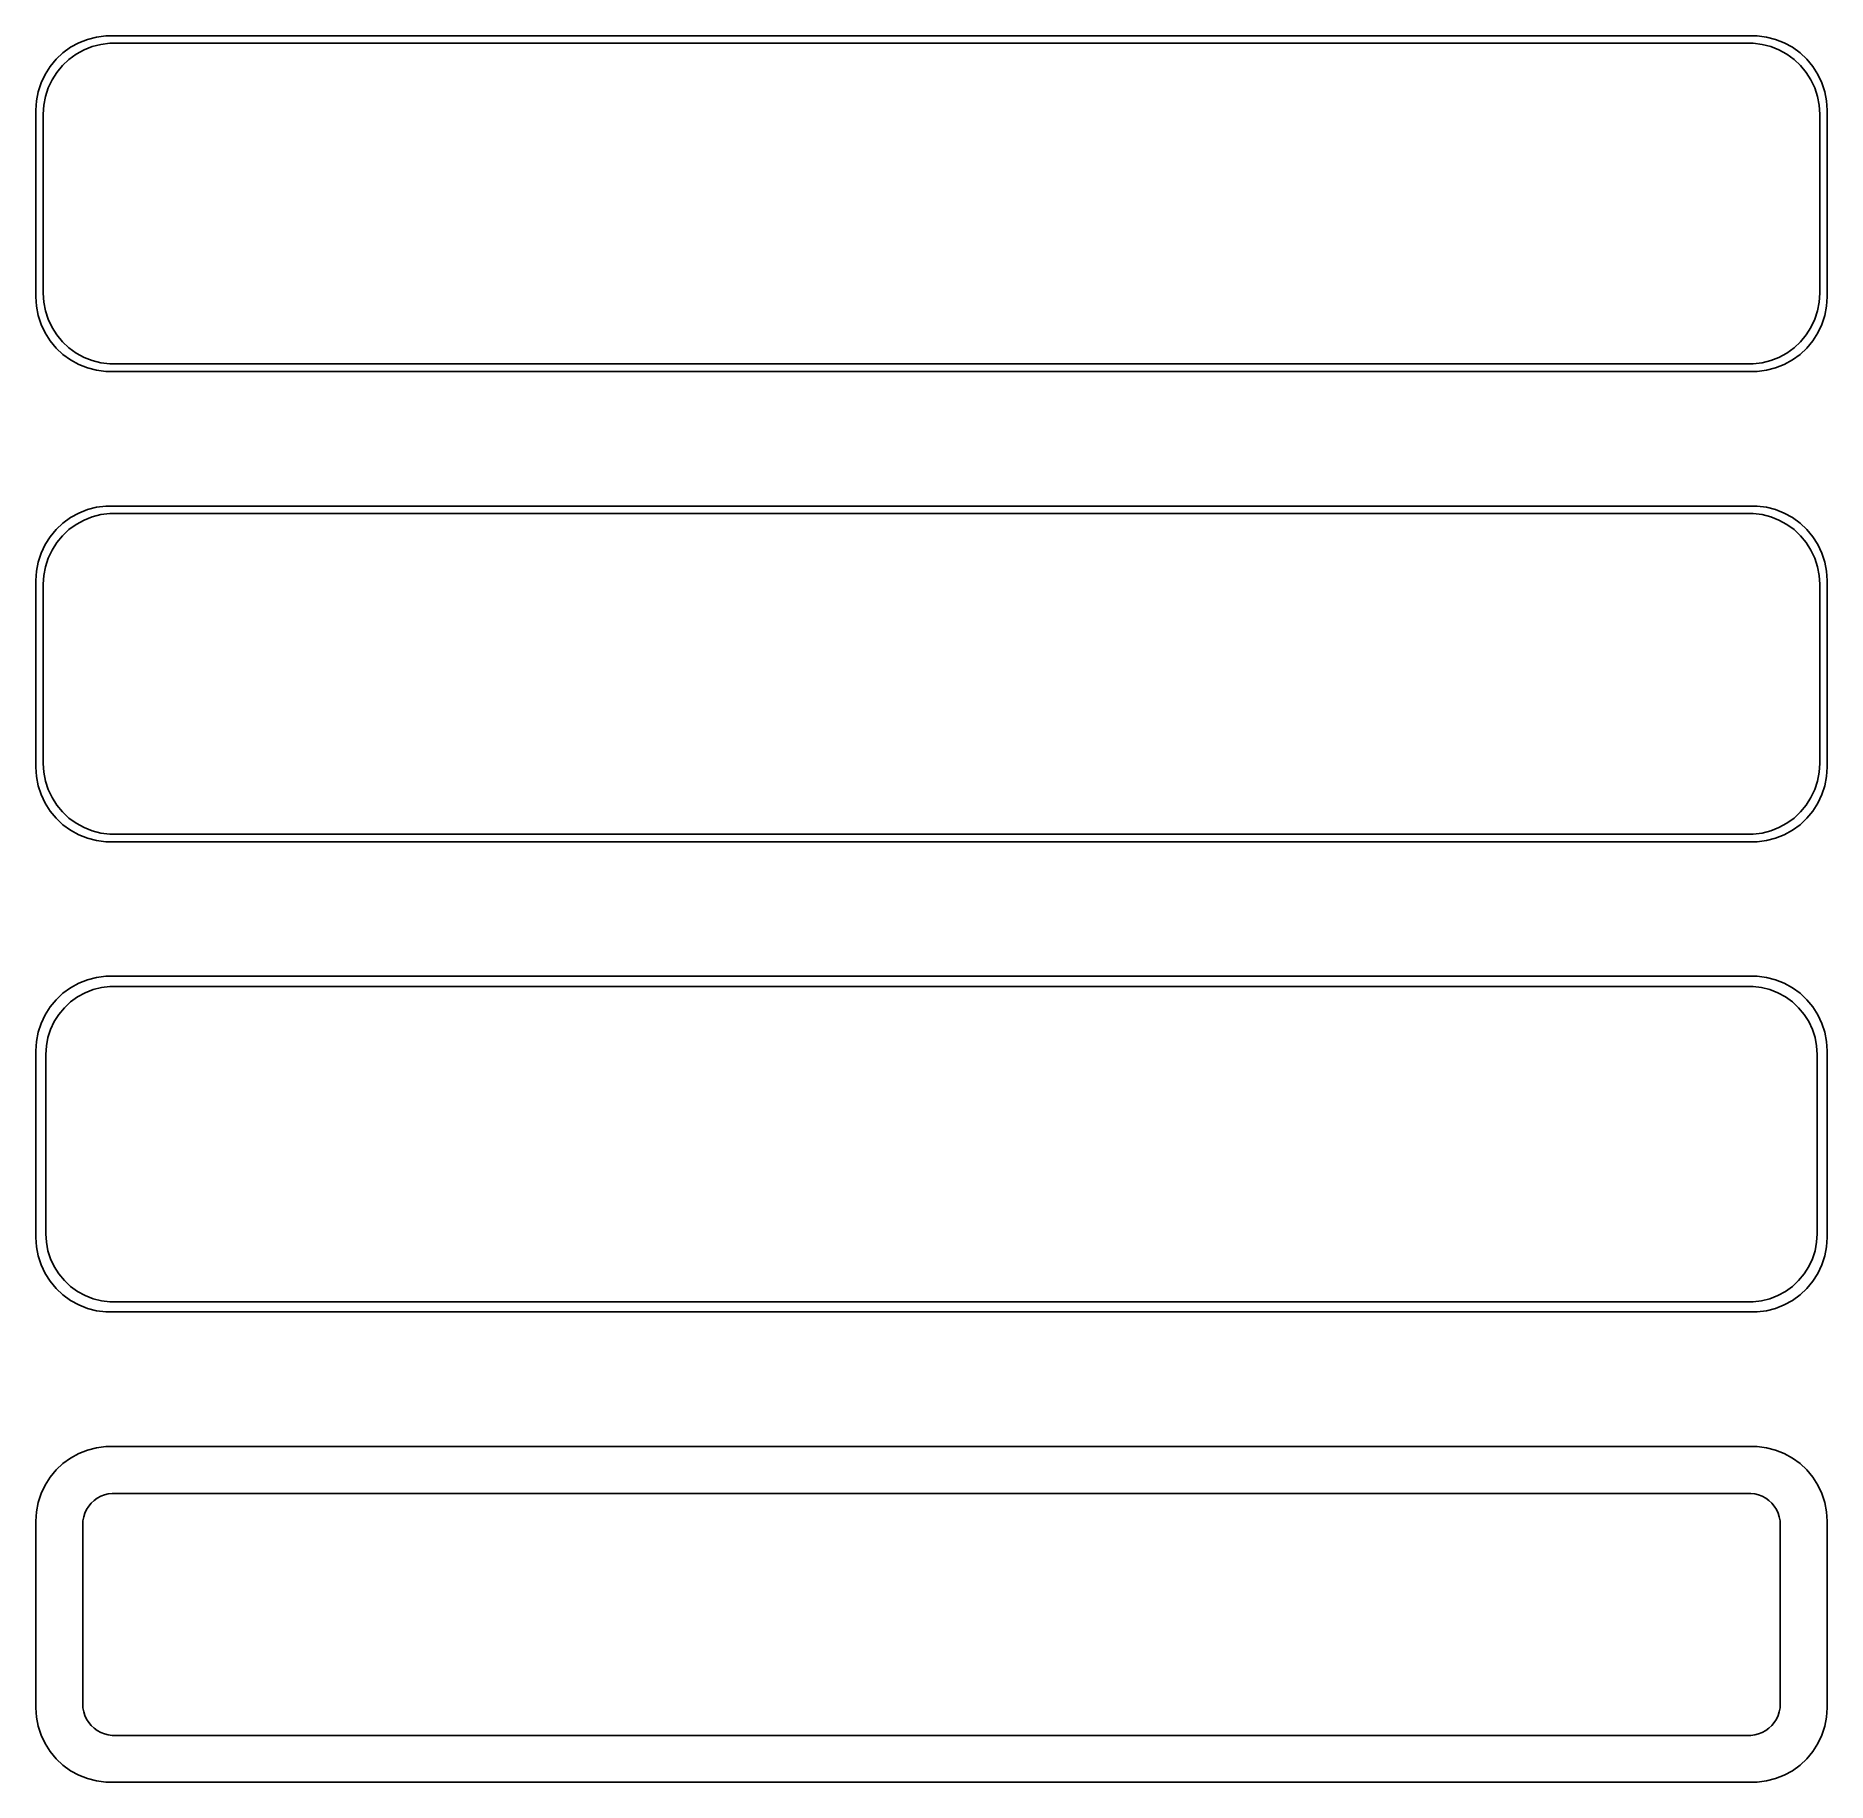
# Model space of a CAD drawing. Header units: metres. Extents: x -60 to 60, y 115 to 232.
import ezdxf

# ---------------------------------------------------------------- set-up
doc = ezdxf.new("R2010")
doc.units = ezdxf.units.M

msp = doc.modelspace()

# ---------------------------------------------------------------- linework, layer by layer
for p, q in [((-55.9369, 231.661), (-56.5451, 231.505)), ((-55.3139, 231.74), (-55.9369, 231.661)), ((55.3139, 231.74), (-55.3139, 231.74)), ((55.9369, 231.661), (55.3139, 231.74)), ((56.5451, 231.505), (55.9369, 231.661)), ((-58.1871, 230.603), (-58.6448, 230.173)), ((-57.6791, 230.972), (-58.1871, 230.603)), ((-57.7778, 230.16), (-57.2952, 230.511)), ((-57.1289, 231.274), (-57.6791, 230.972)), ((-57.2952, 230.511), (-56.7724, 230.798)), ((-56.5451, 231.505), (-57.1289, 231.274)), ((-56.7724, 230.798), (-56.2178, 231.018)), ((-56.2178, 231.018), (-55.6401, 231.166)), ((-55.6401, 231.166), (-55.0482, 231.241)), ((-55.0482, 231.241), (55.0482, 231.241)), ((55.0482, 231.241), (55.6401, 231.166)), ((55.6401, 231.166), (56.2178, 231.018)), ((56.2178, 231.018), (56.7724, 230.798)), ((57.1289, 231.274), (56.5451, 231.505)), ((56.7724, 230.798), (57.2952, 230.511)), ((57.6791, 230.972), (57.1289, 231.274)), ((57.2952, 230.511), (57.7778, 230.16)), ((58.1871, 230.603), (57.6791, 230.972)), ((58.6448, 230.173), (58.1871, 230.603)), ((-59.0451, 229.689), (-59.3815, 229.159)), ((-58.6448, 230.173), (-59.0451, 229.689)), ((-58.9124, 228.788), (-58.5928, 229.292)), ((-58.5928, 229.292), (-58.2126, 229.752)), ((-58.2126, 229.752), (-57.7778, 230.16)), ((57.7778, 230.16), (58.2126, 229.752)), ((58.2126, 229.752), (58.5928, 229.292)), ((58.5928, 229.292), (58.9124, 228.788)), ((59.0451, 229.689), (58.6448, 230.173)), ((59.3815, 229.159), (59.0451, 229.689)), ((-59.6489, 228.591), (-59.8429, 227.993)), ((-59.3815, 229.159), (-59.6489, 228.591)), ((-59.3508, 227.681), (-59.1664, 228.249)), ((-59.1664, 228.249), (-58.9124, 228.788)), ((58.9124, 228.788), (59.1664, 228.249)), ((59.1664, 228.249), (59.3508, 227.681)), ((59.6489, 228.591), (59.3815, 229.159)), ((59.8429, 227.993), (59.6489, 228.591)), ((-59.9606, 227.377), (-60, 226.75)), ((-59.8429, 227.993), (-59.9606, 227.377)), ((-59.5, 226.5), (-59.4625, 227.095)), ((-59.4625, 227.095), (-59.3508, 227.681)), ((59.3508, 227.681), (59.4625, 227.095)), ((59.4625, 227.095), (59.5, 226.5)), ((59.9606, 227.377), (59.8429, 227.993)), ((60, 226.75), (59.9606, 227.377)), ((-60, 226.75), (-60, 214.25)), ((-59.5, 214.5), (-59.5, 226.5)), ((59.5, 226.5), (59.5, 214.5)), ((60, 214.25), (60, 226.75)), ((-60, 214.25), (-59.9606, 213.623)), ((-59.9606, 213.623), (-59.8429, 213.007)), ((-59.4625, 213.905), (-59.5, 214.5)), ((-59.3508, 213.319), (-59.4625, 213.905)), ((59.4625, 213.905), (59.3508, 213.319)), ((59.5, 214.5), (59.4625, 213.905)), ((59.8429, 213.007), (59.9606, 213.623)), ((59.9606, 213.623), (60, 214.25)), ((-59.8429, 213.007), (-59.6489, 212.409)), ((-59.6489, 212.409), (-59.3815, 211.841)), ((-59.1664, 212.751), (-59.3508, 213.319)), ((-58.9124, 212.212), (-59.1664, 212.751)), ((59.1664, 212.751), (58.9124, 212.212)), ((59.3508, 213.319), (59.1664, 212.751)), ((59.3815, 211.841), (59.6489, 212.409)), ((59.6489, 212.409), (59.8429, 213.007)), ((-59.3815, 211.841), (-59.0451, 211.311)), ((-59.0451, 211.311), (-58.6448, 210.827)), ((-58.5928, 211.708), (-58.9124, 212.212)), ((-58.2126, 211.248), (-58.5928, 211.708)), ((-57.7778, 210.84), (-58.2126, 211.248)), ((58.2126, 211.248), (57.7778, 210.84)), ((58.5928, 211.708), (58.2126, 211.248)), ((58.9124, 212.212), (58.5928, 211.708)), ((58.6448, 210.827), (59.0451, 211.311)), ((59.0451, 211.311), (59.3815, 211.841)), ((-58.6448, 210.827), (-58.1871, 210.397)), ((-58.1871, 210.397), (-57.6791, 210.028)), ((-57.2952, 210.489), (-57.7778, 210.84)), ((-57.6791, 210.028), (-57.1289, 209.726)), ((-56.7724, 210.202), (-57.2952, 210.489)), ((-56.2178, 209.982), (-56.7724, 210.202)), ((56.7724, 210.202), (56.2178, 209.982)), ((57.2952, 210.489), (56.7724, 210.202)), ((57.1289, 209.726), (57.6791, 210.028)), ((57.7778, 210.84), (57.2952, 210.489)), ((57.6791, 210.028), (58.1871, 210.397)), ((58.1871, 210.397), (58.6448, 210.827)), ((-57.1289, 209.726), (-56.5451, 209.495)), ((-56.5451, 209.495), (-55.9369, 209.339)), ((-55.6401, 209.834), (-56.2178, 209.982)), ((-55.9369, 209.339), (-55.3139, 209.26)), ((-55.0482, 209.759), (-55.6401, 209.834)), ((-55.3139, 209.26), (55.3139, 209.26)), ((55.0482, 209.759), (-55.0482, 209.759)), ((55.6401, 209.834), (55.0482, 209.759)), ((55.3139, 209.26), (55.9369, 209.339)), ((56.2178, 209.982), (55.6401, 209.834)), ((55.9369, 209.339), (56.5451, 209.495)), ((56.5451, 209.495), (57.1289, 209.726)), ((-57.6791, 199.472), (-58.1871, 199.103)), ((-57.1289, 199.774), (-57.6791, 199.472)), ((-57.2952, 199.011), (-56.7724, 199.298)), ((-56.5451, 200.005), (-57.1289, 199.774)), ((-56.7724, 199.298), (-56.2178, 199.518)), ((-55.9369, 200.161), (-56.5451, 200.005)), ((-56.2178, 199.518), (-55.6401, 199.666)), ((-55.3139, 200.24), (-55.9369, 200.161)), ((-55.6401, 199.666), (-55.0482, 199.741)), ((55.3139, 200.24), (-55.3139, 200.24)), ((-55.0482, 199.741), (55.0482, 199.741)), ((55.0482, 199.741), (55.6401, 199.666)), ((55.9369, 200.161), (55.3139, 200.24)), ((55.6401, 199.666), (56.2178, 199.518)), ((56.5451, 200.005), (55.9369, 200.161)), ((56.2178, 199.518), (56.7724, 199.298)), ((57.1289, 199.774), (56.5451, 200.005)), ((56.7724, 199.298), (57.2952, 199.011)), ((57.6791, 199.472), (57.1289, 199.774)), ((58.1871, 199.103), (57.6791, 199.472)), ((-59.0451, 198.189), (-59.3815, 197.659)), ((-58.6448, 198.673), (-59.0451, 198.189)), ((-58.1871, 199.103), (-58.6448, 198.673)), ((-58.5928, 197.792), (-58.2126, 198.252)), ((-58.2126, 198.252), (-57.7778, 198.66)), ((-57.7778, 198.66), (-57.2952, 199.011)), ((57.2952, 199.011), (57.7778, 198.66)), ((57.7778, 198.66), (58.2126, 198.252)), ((58.6448, 198.673), (58.1871, 199.103)), ((58.2126, 198.252), (58.5928, 197.792)), ((59.0451, 198.189), (58.6448, 198.673)), ((59.3815, 197.659), (59.0451, 198.189)), ((-59.6489, 197.091), (-59.8429, 196.493)), ((-59.3815, 197.659), (-59.6489, 197.091)), ((-59.1664, 196.749), (-58.9124, 197.288)), ((-58.9124, 197.288), (-58.5928, 197.792)), ((58.5928, 197.792), (58.9124, 197.288)), ((58.9124, 197.288), (59.1664, 196.749)), ((59.6489, 197.091), (59.3815, 197.659)), ((59.8429, 196.493), (59.6489, 197.091)), ((-59.9606, 195.877), (-60, 195.25)), ((-59.8429, 196.493), (-59.9606, 195.877)), ((-59.4625, 195.595), (-59.3508, 196.181)), ((-59.3508, 196.181), (-59.1664, 196.749)), ((59.1664, 196.749), (59.3508, 196.181)), ((59.3508, 196.181), (59.4625, 195.595)), ((59.9606, 195.877), (59.8429, 196.493)), ((60, 195.25), (59.9606, 195.877)), ((-60, 195.25), (-60, 182.75)), ((-59.5, 195), (-59.4625, 195.595)), ((-59.5, 183), (-59.5, 195)), ((59.4625, 195.595), (59.5, 195)), ((59.5, 195), (59.5, 183)), ((60, 182.75), (60, 195.25)), ((-60, 182.75), (-59.9606, 182.123)), ((-59.4625, 182.405), (-59.5, 183)), ((-59.3508, 181.819), (-59.4625, 182.405)), ((59.4625, 182.405), (59.3508, 181.819)), ((59.5, 183), (59.4625, 182.405)), ((59.9606, 182.123), (60, 182.75)), ((-59.9606, 182.123), (-59.8429, 181.507)), ((-59.8429, 181.507), (-59.6489, 180.909)), ((-59.1664, 181.251), (-59.3508, 181.819)), ((-58.9124, 180.712), (-59.1664, 181.251)), ((59.1664, 181.251), (58.9124, 180.712)), ((59.3508, 181.819), (59.1664, 181.251)), ((59.6489, 180.909), (59.8429, 181.507)), ((59.8429, 181.507), (59.9606, 182.123)), ((-59.6489, 180.909), (-59.3815, 180.341)), ((-59.3815, 180.341), (-59.0451, 179.811)), ((-58.5928, 180.208), (-58.9124, 180.712)), ((-58.2126, 179.748), (-58.5928, 180.208)), ((58.5928, 180.208), (58.2126, 179.748)), ((58.9124, 180.712), (58.5928, 180.208)), ((59.0451, 179.811), (59.3815, 180.341)), ((59.3815, 180.341), (59.6489, 180.909)), ((-59.0451, 179.811), (-58.6448, 179.327)), ((-58.6448, 179.327), (-58.1871, 178.897)), ((-57.7778, 179.34), (-58.2126, 179.748)), ((-58.1871, 178.897), (-57.6791, 178.528)), ((-57.2952, 178.989), (-57.7778, 179.34)), ((-56.7724, 178.702), (-57.2952, 178.989)), ((57.2952, 178.989), (56.7724, 178.702)), ((57.7778, 179.34), (57.2952, 178.989)), ((57.6791, 178.528), (58.1871, 178.897)), ((58.2126, 179.748), (57.7778, 179.34)), ((58.1871, 178.897), (58.6448, 179.327)), ((58.6448, 179.327), (59.0451, 179.811)), ((-57.6791, 178.528), (-57.1289, 178.226)), ((-57.1289, 178.226), (-56.5451, 177.995)), ((-56.2178, 178.482), (-56.7724, 178.702)), ((-56.5451, 177.995), (-55.9369, 177.839)), ((-55.6401, 178.334), (-56.2178, 178.482)), ((-55.9369, 177.839), (-55.3139, 177.76)), ((-55.0482, 178.259), (-55.6401, 178.334)), ((-55.3139, 177.76), (55.3139, 177.76)), ((55.0482, 178.259), (-55.0482, 178.259)), ((55.6401, 178.334), (55.0482, 178.259)), ((55.3139, 177.76), (55.9369, 177.839)), ((56.2178, 178.482), (55.6401, 178.334)), ((55.9369, 177.839), (56.5451, 177.995)), ((56.7724, 178.702), (56.2178, 178.482)), ((56.5451, 177.995), (57.1289, 178.226)), ((57.1289, 178.226), (57.6791, 178.528)), ((-57.1289, 168.274), (-57.6791, 167.972)), ((-56.5451, 168.505), (-57.1289, 168.274)), ((-55.9369, 168.661), (-56.5451, 168.505)), ((-55.3139, 168.74), (-55.9369, 168.661)), ((-55.6079, 167.997), (-55.0375, 168.069)), ((55.3139, 168.74), (-55.3139, 168.74)), ((-55.0375, 168.069), (55.0375, 168.069)), ((55.0375, 168.069), (55.6079, 167.997)), ((55.9369, 168.661), (55.3139, 168.74)), ((56.5451, 168.505), (55.9369, 168.661)), ((57.1289, 168.274), (56.5451, 168.505)), ((57.6791, 167.972), (57.1289, 168.274)), ((-58.6448, 167.173), (-59.0451, 166.689)), ((-58.1871, 167.603), (-58.6448, 167.173)), ((-57.6791, 167.972), (-58.1871, 167.603)), ((-58.0875, 166.634), (-57.6684, 167.028)), ((-57.6684, 167.028), (-57.2032, 167.366)), ((-57.2032, 167.366), (-56.6994, 167.643)), ((-56.6994, 167.643), (-56.1648, 167.854)), ((-56.1648, 167.854), (-55.6079, 167.997)), ((55.6079, 167.997), (56.1648, 167.854)), ((56.1648, 167.854), (56.6994, 167.643)), ((56.6994, 167.643), (57.2032, 167.366)), ((57.2032, 167.366), (57.6684, 167.028)), ((57.6684, 167.028), (58.0875, 166.634)), ((58.1871, 167.603), (57.6791, 167.972)), ((58.6448, 167.173), (58.1871, 167.603)), ((59.0451, 166.689), (58.6448, 167.173)), ((-59.3815, 166.159), (-59.6489, 165.591)), ((-59.0451, 166.689), (-59.3815, 166.159)), ((-59.0069, 165.185), (-58.7621, 165.706)), ((-58.7621, 165.706), (-58.454, 166.191)), ((-58.454, 166.191), (-58.0875, 166.634)), ((58.0875, 166.634), (58.454, 166.191)), ((58.454, 166.191), (58.7621, 165.706)), ((58.7621, 165.706), (59.0069, 165.185)), ((59.3815, 166.159), (59.0451, 166.689)), ((59.6489, 165.591), (59.3815, 166.159)), ((-59.8429, 164.993), (-59.9606, 164.377)), ((-59.6489, 165.591), (-59.8429, 164.993)), ((-59.2923, 164.074), (-59.1846, 164.639)), ((-59.1846, 164.639), (-59.0069, 165.185)), ((59.0069, 165.185), (59.1846, 164.639)), ((59.1846, 164.639), (59.2923, 164.074)), ((59.8429, 164.993), (59.6489, 165.591)), ((59.9606, 164.377), (59.8429, 164.993)), ((-59.9606, 164.377), (-60, 163.75)), ((-60, 163.75), (-60, 151.25)), ((-59.3284, 163.5), (-59.2923, 164.074)), ((-59.3284, 151.5), (-59.3284, 163.5)), ((59.2923, 164.074), (59.3284, 163.5)), ((59.3284, 163.5), (59.3284, 151.5)), ((60, 163.75), (59.9606, 164.377)), ((60, 151.25), (60, 163.75)), ((-60, 151.25), (-59.9606, 150.623)), ((-59.2923, 150.926), (-59.3284, 151.5)), ((59.3284, 151.5), (59.2923, 150.926)), ((59.9606, 150.623), (60, 151.25)), ((-59.9606, 150.623), (-59.8429, 150.007)), ((-59.8429, 150.007), (-59.6489, 149.409)), ((-59.1846, 150.361), (-59.2923, 150.926)), ((-59.0069, 149.815), (-59.1846, 150.361)), ((59.1846, 150.361), (59.0069, 149.815)), ((59.2923, 150.926), (59.1846, 150.361)), ((59.6489, 149.409), (59.8429, 150.007)), ((59.8429, 150.007), (59.9606, 150.623)), ((-59.6489, 149.409), (-59.3815, 148.841)), ((-59.3815, 148.841), (-59.0451, 148.311)), ((-58.7621, 149.294), (-59.0069, 149.815)), ((-58.454, 148.809), (-58.7621, 149.294)), ((-58.0875, 148.366), (-58.454, 148.809)), ((58.454, 148.809), (58.0875, 148.366)), ((58.7621, 149.294), (58.454, 148.809)), ((59.0069, 149.815), (58.7621, 149.294)), ((59.0451, 148.311), (59.3815, 148.841)), ((59.3815, 148.841), (59.6489, 149.409)), ((-59.0451, 148.311), (-58.6448, 147.827)), ((-58.6448, 147.827), (-58.1871, 147.397)), ((-57.6684, 147.972), (-58.0875, 148.366)), ((-57.2032, 147.634), (-57.6684, 147.972)), ((-56.6994, 147.357), (-57.2032, 147.634)), ((57.2032, 147.634), (56.6994, 147.357)), ((57.6684, 147.972), (57.2032, 147.634)), ((58.0875, 148.366), (57.6684, 147.972)), ((58.1871, 147.397), (58.6448, 147.827)), ((58.6448, 147.827), (59.0451, 148.311)), ((-58.1871, 147.397), (-57.6791, 147.028)), ((-57.6791, 147.028), (-57.1289, 146.726)), ((-57.1289, 146.726), (-56.5451, 146.495)), ((-56.1648, 147.146), (-56.6994, 147.357)), ((-56.5451, 146.495), (-55.9369, 146.339)), ((-55.6079, 147.003), (-56.1648, 147.146)), ((-55.0375, 146.931), (-55.6079, 147.003)), ((55.0375, 146.931), (-55.0375, 146.931)), ((55.6079, 147.003), (55.0375, 146.931)), ((56.1648, 147.146), (55.6079, 147.003)), ((55.9369, 146.339), (56.5451, 146.495)), ((56.6994, 147.357), (56.1648, 147.146)), ((56.5451, 146.495), (57.1289, 146.726)), ((57.1289, 146.726), (57.6791, 147.028)), ((57.6791, 147.028), (58.1871, 147.397)), ((-55.9369, 146.339), (-55.3139, 146.26)), ((-55.3139, 146.26), (55.3139, 146.26)), ((55.3139, 146.26), (55.9369, 146.339)), ((-56.5451, 137.005), (-57.1289, 136.774)), ((-55.9369, 137.161), (-56.5451, 137.005)), ((-55.3139, 137.24), (-55.9369, 137.161)), ((55.3139, 137.24), (-55.3139, 137.24)), ((55.9369, 137.161), (55.3139, 137.24)), ((56.5451, 137.005), (55.9369, 137.161)), ((57.1289, 136.774), (56.5451, 137.005)), ((-58.6448, 135.673), (-59.0451, 135.189)), ((-58.1871, 136.103), (-58.6448, 135.673)), ((-57.6791, 136.472), (-58.1871, 136.103)), ((-57.1289, 136.774), (-57.6791, 136.472)), ((57.6791, 136.472), (57.1289, 136.774)), ((58.1871, 136.103), (57.6791, 136.472)), ((58.6448, 135.673), (58.1871, 136.103)), ((59.0451, 135.189), (58.6448, 135.673)), ((-59.3815, 134.659), (-59.6489, 134.091)), ((-59.0451, 135.189), (-59.3815, 134.659)), ((59.3815, 134.659), (59.0451, 135.189)), ((59.6489, 134.091), (59.3815, 134.659)), ((-59.8429, 133.493), (-59.9606, 132.877)), ((-59.6489, 134.091), (-59.8429, 133.493)), ((-56.5987, 133.016), (-56.4567, 133.24)), ((-56.4567, 133.24), (-56.2879, 133.444)), ((-56.2879, 133.444), (-56.0947, 133.625)), ((-56.0947, 133.625), (-55.8804, 133.781)), ((-55.8804, 133.781), (-55.6482, 133.909)), ((-55.6482, 133.909), (-55.4019, 134.006)), ((-55.4019, 134.006), (-55.1453, 134.072)), ((-55.1453, 134.072), (-54.8825, 134.105)), ((-54.8825, 134.105), (54.8825, 134.105)), ((54.8825, 134.105), (55.1453, 134.072)), ((55.1453, 134.072), (55.4019, 134.006)), ((55.4019, 134.006), (55.6482, 133.909)), ((55.6482, 133.909), (55.8804, 133.781)), ((55.8804, 133.781), (56.0947, 133.625)), ((56.0947, 133.625), (56.2879, 133.444)), ((56.2879, 133.444), (56.4567, 133.24)), ((56.4567, 133.24), (56.5987, 133.016)), ((59.8429, 133.493), (59.6489, 134.091)), ((59.9606, 132.877), (59.8429, 133.493)), ((-59.9606, 132.877), (-60, 132.25)), ((-60, 132.25), (-60, 119.75)), ((-56.8596, 132), (-56.843, 132.264)), ((-56.8596, 120), (-56.8596, 132)), ((-56.843, 132.264), (-56.7934, 132.525)), ((-56.7934, 132.525), (-56.7115, 132.777)), ((-56.7115, 132.777), (-56.5987, 133.016)), ((56.5987, 133.016), (56.7115, 132.777)), ((56.7115, 132.777), (56.7934, 132.525)), ((56.7934, 132.525), (56.843, 132.264)), ((56.843, 132.264), (56.8596, 132)), ((56.8596, 132), (56.8596, 120)), ((60, 132.25), (59.9606, 132.877)), ((60, 119.75), (60, 132.25)), ((-56.843, 119.736), (-56.8596, 120)), ((56.8596, 120), (56.843, 119.736)), ((-60, 119.75), (-59.9606, 119.123)), ((-59.9606, 119.123), (-59.8429, 118.507)), ((-56.7934, 119.475), (-56.843, 119.736)), ((-56.7115, 119.223), (-56.7934, 119.475)), ((-56.5987, 118.984), (-56.7115, 119.223)), ((-56.4567, 118.76), (-56.5987, 118.984)), ((56.5987, 118.984), (56.4567, 118.76)), ((56.7115, 119.223), (56.5987, 118.984)), ((56.7934, 119.475), (56.7115, 119.223)), ((56.843, 119.736), (56.7934, 119.475)), ((59.8429, 118.507), (59.9606, 119.123)), ((59.9606, 119.123), (60, 119.75)), ((-59.8429, 118.507), (-59.6489, 117.909)), ((-59.6489, 117.909), (-59.3815, 117.341)), ((-56.2879, 118.556), (-56.4567, 118.76)), ((-56.0947, 118.375), (-56.2879, 118.556)), ((-55.8804, 118.219), (-56.0947, 118.375)), ((-55.6482, 118.091), (-55.8804, 118.219)), ((-55.4019, 117.994), (-55.6482, 118.091)), ((-55.1453, 117.928), (-55.4019, 117.994)), ((-54.8825, 117.895), (-55.1453, 117.928)), ((54.8825, 117.895), (-54.8825, 117.895)), ((55.1453, 117.928), (54.8825, 117.895)), ((55.4019, 117.994), (55.1453, 117.928)), ((55.6482, 118.091), (55.4019, 117.994)), ((55.8804, 118.219), (55.6482, 118.091)), ((56.0947, 118.375), (55.8804, 118.219)), ((56.2879, 118.556), (56.0947, 118.375)), ((56.4567, 118.76), (56.2879, 118.556)), ((59.3815, 117.341), (59.6489, 117.909)), ((59.6489, 117.909), (59.8429, 118.507)), ((-59.3815, 117.341), (-59.0451, 116.811)), ((-59.0451, 116.811), (-58.6448, 116.327)), ((58.6448, 116.327), (59.0451, 116.811)), ((59.0451, 116.811), (59.3815, 117.341)), ((-58.6448, 116.327), (-58.1871, 115.897)), ((-58.1871, 115.897), (-57.6791, 115.528)), ((-57.6791, 115.528), (-57.1289, 115.226)), ((-57.1289, 115.226), (-56.5451, 114.995)), ((56.5451, 114.995), (57.1289, 115.226)), ((57.1289, 115.226), (57.6791, 115.528)), ((57.6791, 115.528), (58.1871, 115.897)), ((58.1871, 115.897), (58.6448, 116.327)), ((-56.5451, 114.995), (-55.9369, 114.839)), ((-55.9369, 114.839), (-55.3139, 114.76)), ((-55.3139, 114.76), (55.3139, 114.76)), ((55.3139, 114.76), (55.9369, 114.839)), ((55.9369, 114.839), (56.5451, 114.995))]:
    msp.add_line(p, q)

doc.saveas('drawing.dxf')
